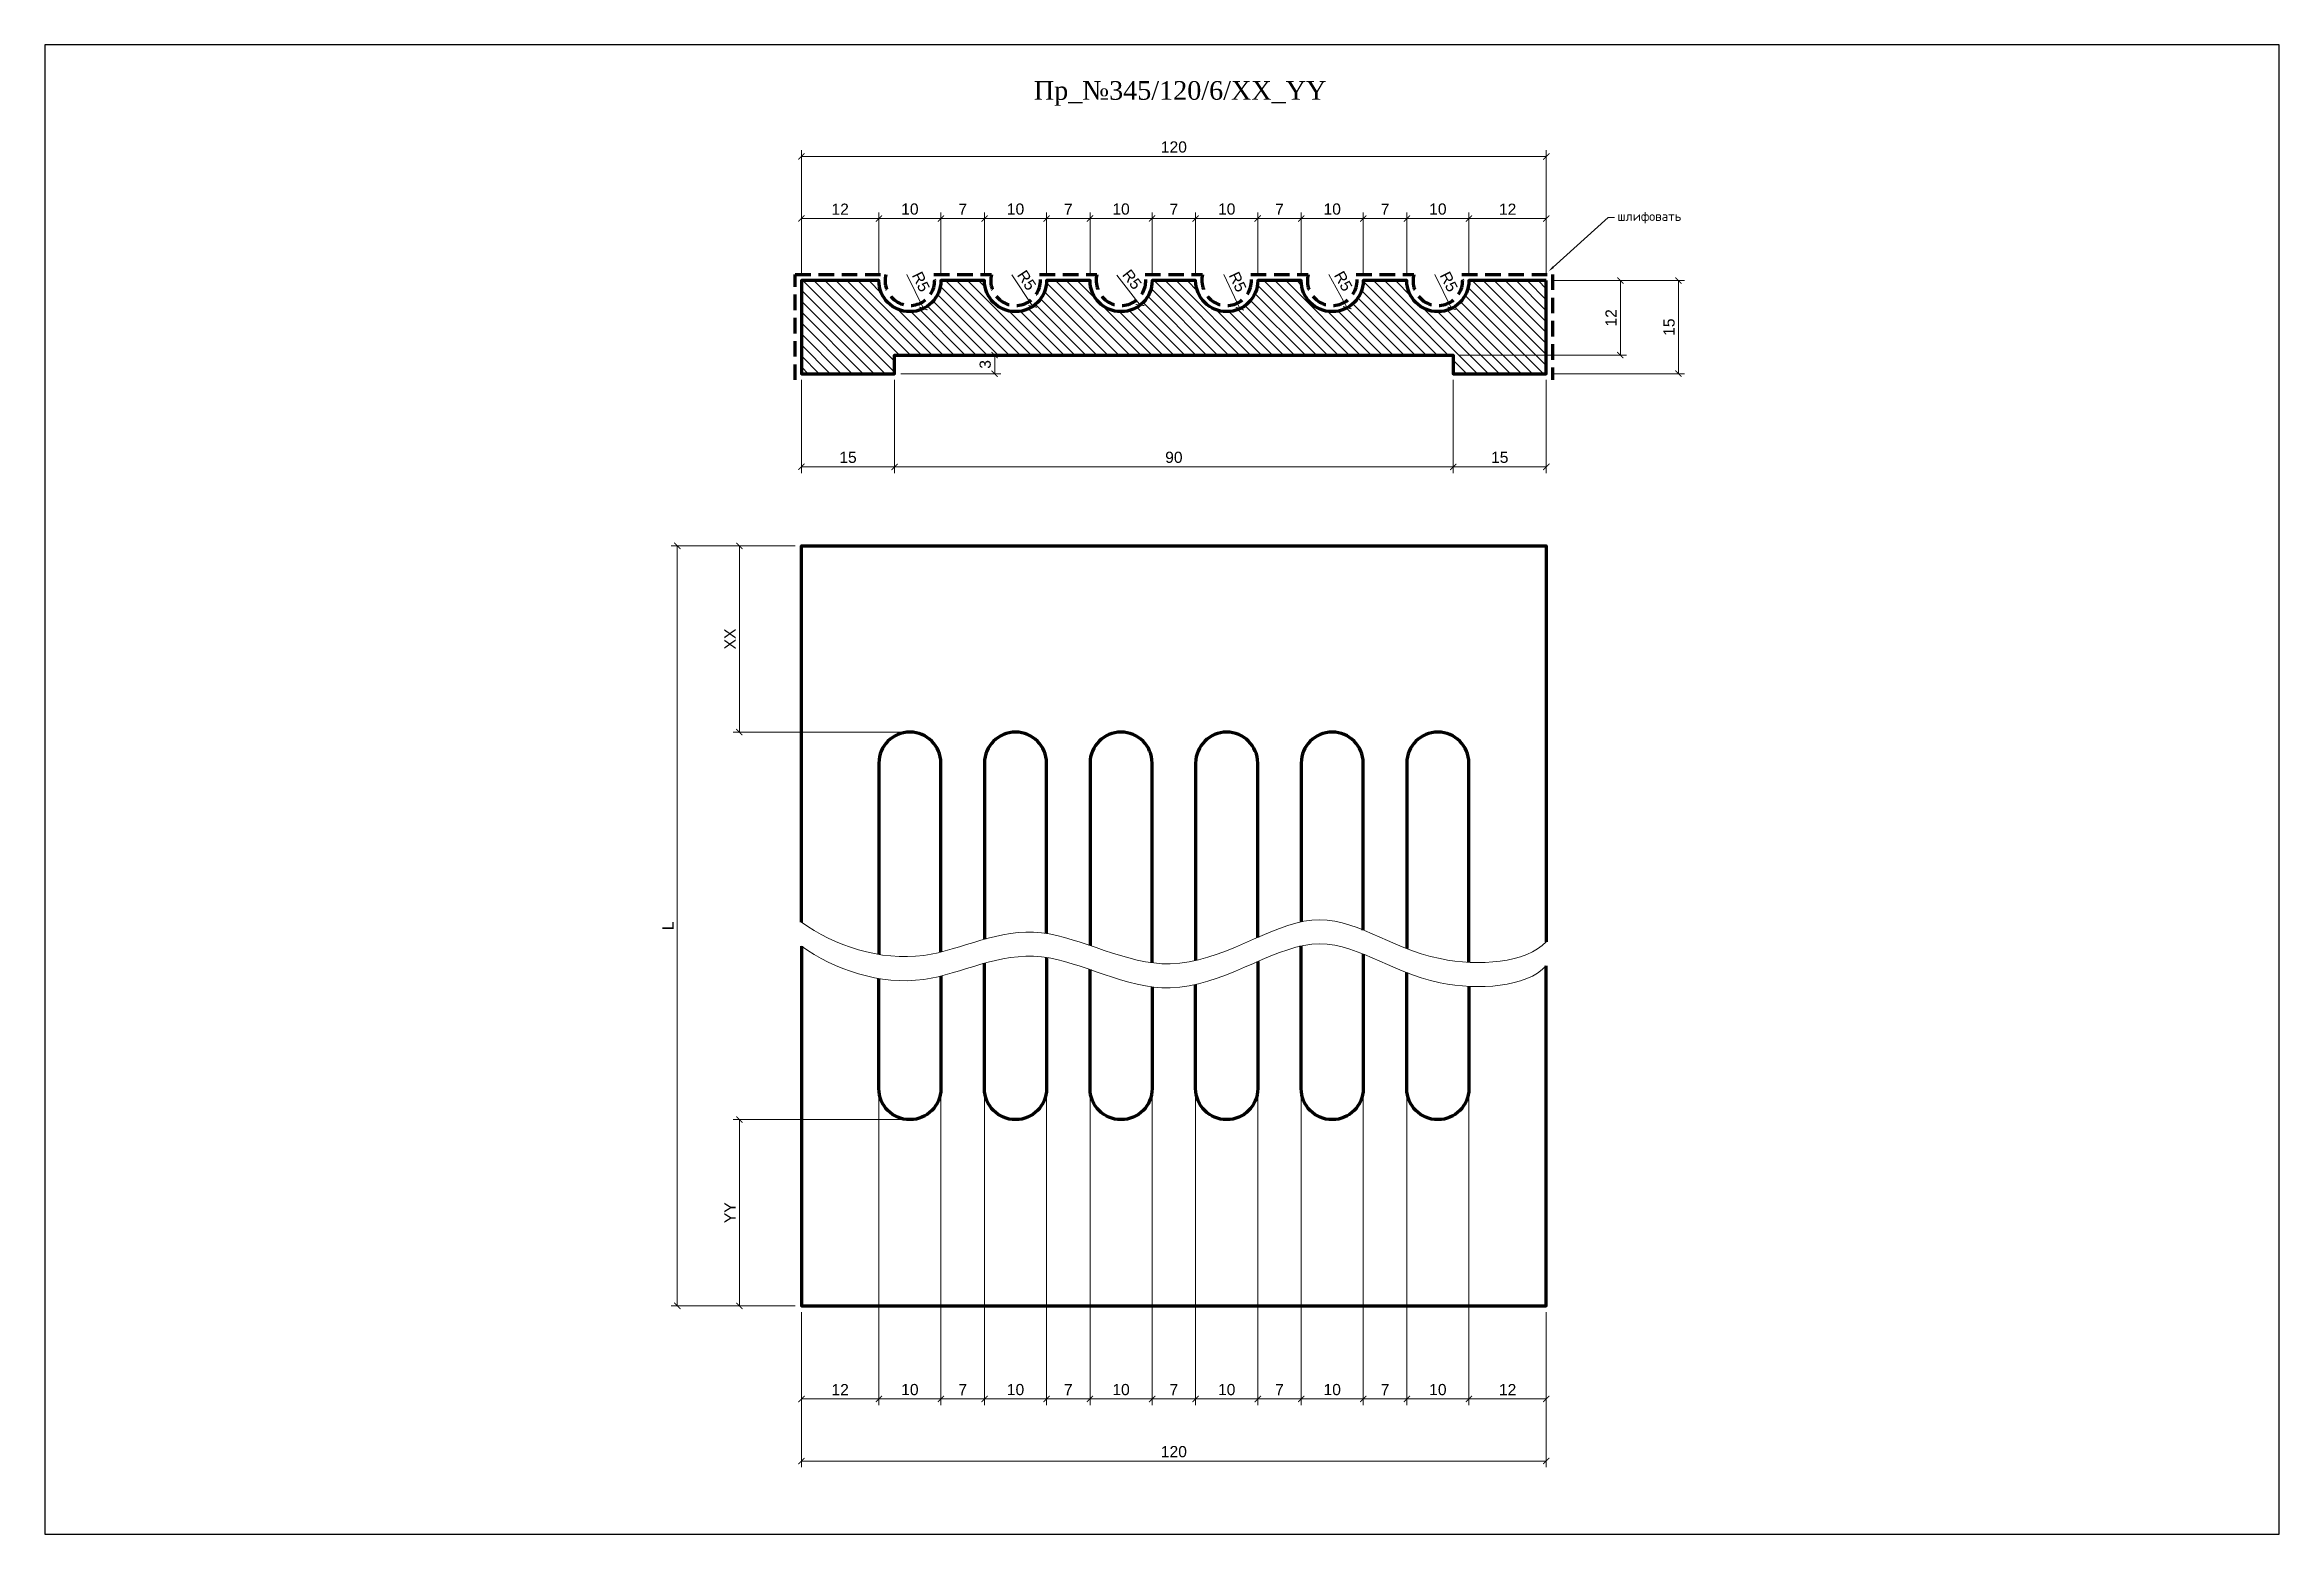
# Model space of a CAD drawing. Header units: millimetres. Extents: x 548 to 908, y -5780 to -5540.
import ezdxf
from ezdxf import colors
from ezdxf.entities.mleader import LeaderData, LeaderLine
from ezdxf.math import Vec2, Vec3

# ---------------------------------------------------------------- set-up
doc = ezdxf.new("R2010")
doc.units = ezdxf.units.MM
doc.linetypes.add('HIDDEN', pattern=[0.375, 0.25, -0.125])
doc.layers.add('Outside panel', color=7, linetype='Continuous', lineweight=18, true_color=0x7f5e57)
for name, color, linetype, lineweight in [('линия 15', 7, 'Continuous', 15), ('линия 50', 1, 'Continuous', 100), ('Пр_№345', 1, 'Continuous', 35), ('служебный слой РАЗМЕРЫ', 7, 'Continuous', 9), ('служебный слой ШТРИХОВКА', 4, 'Continuous', 5)]:
    doc.layers.add(name, color=color, linetype=linetype, lineweight=lineweight)
doc.layers.add('размеры в модели', color=7, linetype='Continuous')
doc.styles.add('ELECT', font='times.ttf')
doc.styles.get("Standard").update_dxf_attribs({"font": 'arial.ttf'})
doc.styles.add('ЕСКД профили текст', font='isocpeur.ttf')
doc.dimstyles.new('M_1', dxfattribs={"dimtxt": 1.8, "dimasz": 1, "dimexe": 1, "dimexo": 1, "dimgap": 0.6, "dimtad": 1, "dimdec": 0, "dimdsep": 46, "dimtxsty": 'Standard', "dimblk": 'ARCHTICK', "dimcen": -5, "dimclrd": 7, "dimclre": 7, "dimclrt": 7, "dimadec": 0, "dimazin": 0, "dimtfac": 1, "dimtdec": 0, "dimtmove": 0, "dimatfit": 3, "dimfxl": 1, "dimtolj": 1, "dimtzin": 0, "dimlwd": 5, "dimlwe": 5, "dimarcsym": 0})

# ---------------------------------------------------------------- blocks, each defined once
blk = doc.blocks.new('_ArchTick')
at = {"color": 0, "linetype": 'ByBlock', "const_width": 0.15}
blk.add_lwpolyline([(-0.5, -0.5), (0.5, 0.5)], dxfattribs=at)
blk = doc.blocks.new('*D44')
at = {"layer": 'Defpoints', "color": 0, "ltscale": 1000, "transparency": 16777216}
for p in [(772.45, -5577.73), (774.67, -5582.2)]:
    blk.add_point(p, dxfattribs=at)
at = {"layer": 'линия 15', "color": 7, "lineweight": 5, "ltscale": 1000, "transparency": 16777216}
blk.add_line((771.95, -5576.73), (774.67, -5582.2), dxfattribs=at)
at = {"layer": 'линия 15', "color": 7, "lineweight": 5, "ltscale": 1000, "transparency": 16777216, "rotation": 296.4349215302524}
blk.add_blockref('_ArchTick', (774.67, -5582.2), dxfattribs=at)
at = {"layer": 'линия 15', "color": 7, "ltscale": 1000, "transparency": 16777216, "insert": (774.22, -5577.9), "char_height": 1.8, "attachment_point": 5, "rotation": 296.4349}
blk.add_mtext('\\A1;R5', dxfattribs=at)
blk = doc.blocks.new('*D43')
at = {"layer": 'Defpoints', "color": 0, "ltscale": 1000, "transparency": 16777216}
for p in [(755.43, -5577.73), (757.86, -5582.1)]:
    blk.add_point(p, dxfattribs=at)
at = {"layer": 'линия 15', "color": 7, "lineweight": 5, "ltscale": 1000, "transparency": 16777216}
blk.add_line((754.88, -5576.75), (757.86, -5582.1), dxfattribs=at)
at = {"layer": 'линия 15', "color": 7, "lineweight": 5, "ltscale": 1000, "transparency": 16777216, "rotation": 299.0821797742791}
blk.add_blockref('_ArchTick', (757.86, -5582.1), dxfattribs=at)
at = {"layer": 'линия 15', "color": 7, "ltscale": 1000, "transparency": 16777216, "insert": (757.21, -5577.81), "char_height": 1.8, "attachment_point": 5, "rotation": 299.0822}
blk.add_mtext('\\A1;R5', dxfattribs=at)
blk = doc.blocks.new('*D42')
at = {"layer": 'Defpoints', "color": 0, "ltscale": 1000, "transparency": 16777216}
for p in [(738.43, -5577.73), (740.55, -5582.25)]:
    blk.add_point(p, dxfattribs=at)
at = {"layer": 'линия 15', "color": 7, "lineweight": 5, "ltscale": 1000, "transparency": 16777216}
blk.add_line((737.95, -5576.72), (740.55, -5582.25), dxfattribs=at)
at = {"layer": 'линия 15', "color": 7, "lineweight": 5, "ltscale": 1000, "transparency": 16777216, "rotation": 295.192412634485}
blk.add_blockref('_ArchTick', (740.55, -5582.25), dxfattribs=at)
at = {"layer": 'линия 15', "color": 7, "ltscale": 1000, "transparency": 16777216, "insert": (740.2, -5577.93), "char_height": 1.8, "attachment_point": 5, "rotation": 295.1924}
blk.add_mtext('\\A1;R5', dxfattribs=at)
blk = doc.blocks.new('*D41')
at = {"layer": 'Defpoints', "color": 0, "ltscale": 1000, "transparency": 16777216}
for p in [(721.41, -5577.73), (724.48, -5581.67)]:
    blk.add_point(p, dxfattribs=at)
at = {"layer": 'линия 15', "color": 7, "lineweight": 5, "ltscale": 1000, "transparency": 16777216}
blk.add_line((720.72, -5576.85), (724.48, -5581.67), dxfattribs=at)
at = {"layer": 'линия 15', "color": 7, "lineweight": 5, "ltscale": 1000, "transparency": 16777216, "rotation": 307.8790128691896}
blk.add_blockref('_ArchTick', (724.48, -5581.67), dxfattribs=at)
at = {"layer": 'линия 15', "color": 7, "ltscale": 1000, "transparency": 16777216, "insert": (723.18, -5577.54), "char_height": 1.8, "attachment_point": 5, "rotation": 307.879}
blk.add_mtext('\\A1;R5', dxfattribs=at)
blk = doc.blocks.new('*D40')
at = {"layer": 'Defpoints', "color": 0, "ltscale": 1000, "transparency": 16777216}
for p in [(704.41, -5577.73), (707.19, -5581.89)]:
    blk.add_point(p, dxfattribs=at)
at = {"layer": 'линия 15', "color": 7, "lineweight": 5, "ltscale": 1000, "transparency": 16777216}
blk.add_line((703.79, -5576.8), (707.19, -5581.89), dxfattribs=at)
at = {"layer": 'линия 15', "color": 7, "lineweight": 5, "ltscale": 1000, "transparency": 16777216, "rotation": 303.6927747023724}
blk.add_blockref('_ArchTick', (707.19, -5581.89), dxfattribs=at)
at = {"layer": 'линия 15', "color": 7, "ltscale": 1000, "transparency": 16777216, "insert": (706.2, -5577.67), "char_height": 1.8, "attachment_point": 5, "rotation": 303.6928}
blk.add_mtext('\\A1;R5', dxfattribs=at)
blk = doc.blocks.new('*D39')
at = {"layer": 'Defpoints', "color": 0, "ltscale": 1000, "transparency": 16777216}
for p in [(687.39, -5577.73), (689.57, -5582.23)]:
    blk.add_point(p, dxfattribs=at)
at = {"layer": 'линия 15', "color": 7, "lineweight": 5, "ltscale": 1000, "transparency": 16777216}
blk.add_line((686.91, -5576.72), (689.57, -5582.23), dxfattribs=at)
at = {"layer": 'линия 15', "color": 7, "lineweight": 5, "ltscale": 1000, "transparency": 16777216, "rotation": 295.8633889777699}
blk.add_blockref('_ArchTick', (689.57, -5582.23), dxfattribs=at)
at = {"layer": 'линия 15', "color": 7, "ltscale": 1000, "transparency": 16777216, "insert": (689.17, -5577.91), "char_height": 1.8, "attachment_point": 5, "rotation": 295.8634}
blk.add_mtext('\\A1;R5', dxfattribs=at)
blk = doc.blocks.new('*D38')
at = {"layer": 'Defpoints', "color": 0, "ltscale": 1000, "transparency": 16777216}
for p in [(669.92, -5592.73), (684.92, -5592.73), (669.92, -5607.73)]:
    blk.add_point(p, dxfattribs=at)
at = {"layer": 'размеры в модели', "color": 7, "lineweight": 5, "ltscale": 1000, "transparency": 16777216}
for p, q in [((669.92, -5593.73), (669.92, -5608.73)), ((684.92, -5593.73), (684.92, -5608.73)), ((684.92, -5607.73), (669.92, -5607.73))]:
    blk.add_line(p, q, dxfattribs=at)
at = {"layer": 'размеры в модели', "color": 7, "lineweight": 5, "ltscale": 1000, "transparency": 16777216, "rotation": 180}
blk.add_blockref('_ArchTick', (669.92, -5607.73), dxfattribs=at)
at = {"layer": 'размеры в модели', "color": 7, "lineweight": 5, "ltscale": 1000, "transparency": 16777216}
blk.add_blockref('_ArchTick', (684.92, -5607.73), dxfattribs=at)
at = {"layer": 'размеры в модели', "color": 7, "ltscale": 1000, "transparency": 16777216, "insert": (677.42, -5606.21), "char_height": 1.8, "attachment_point": 5}
blk.add_mtext('\\A1;15', dxfattribs=at)
blk = doc.blocks.new('*D37')
at = {"layer": 'Defpoints', "color": 0, "ltscale": 1000, "transparency": 16777216}
for p in [(684.92, -5589.73), (684.92, -5592.73), (701.05, -5592.73)]:
    blk.add_point(p, dxfattribs=at)
at = {"layer": 'размеры в модели', "color": 7, "lineweight": 5, "ltscale": 1000, "transparency": 16777216}
for p, q in [((685.92, -5589.73), (702.05, -5589.73)), ((701.05, -5589.73), (701.05, -5592.73)), ((685.92, -5592.73), (702.05, -5592.73))]:
    blk.add_line(p, q, dxfattribs=at)
for p, rotation in [((701.05, -5589.73), 90), ((701.05, -5592.73), 270)]:
    blk.add_blockref('_ArchTick', p, dxfattribs=dict(at, rotation=rotation))
at = {"layer": 'размеры в модели', "color": 7, "ltscale": 1000, "transparency": 16777216, "insert": (699.53, -5591.23), "char_height": 1.8, "attachment_point": 5, "rotation": 90}
blk.add_mtext('\\A1;3', dxfattribs=at)
blk = doc.blocks.new('*D36')
at = {"layer": 'Defpoints', "color": 0, "ltscale": 1000, "transparency": 16777216}
for p in [(774.92, -5592.73), (789.92, -5592.73), (789.92, -5607.73)]:
    blk.add_point(p, dxfattribs=at)
at = {"layer": 'размеры в модели', "color": 7, "lineweight": 5, "ltscale": 1000, "transparency": 16777216}
for p, q in [((774.92, -5593.73), (774.92, -5608.73)), ((789.92, -5593.73), (789.92, -5608.73)), ((774.92, -5607.73), (789.92, -5607.73))]:
    blk.add_line(p, q, dxfattribs=at)
at = {"layer": 'размеры в модели', "color": 7, "lineweight": 5, "ltscale": 1000, "transparency": 16777216, "rotation": 180}
blk.add_blockref('_ArchTick', (774.92, -5607.73), dxfattribs=at)
at = {"layer": 'размеры в модели', "color": 7, "lineweight": 5, "ltscale": 1000, "transparency": 16777216}
blk.add_blockref('_ArchTick', (789.92, -5607.73), dxfattribs=at)
at = {"layer": 'размеры в модели', "color": 7, "ltscale": 1000, "transparency": 16777216, "insert": (782.42, -5606.21), "char_height": 1.8, "attachment_point": 5}
blk.add_mtext('\\A1;15', dxfattribs=at)
blk = doc.blocks.new('*D35')
at = {"layer": 'Defpoints', "color": 0, "ltscale": 1000, "transparency": 16777216}
for p in [(684.92, -5592.73), (774.92, -5592.73), (774.92, -5607.73)]:
    blk.add_point(p, dxfattribs=at)
at = {"layer": 'размеры в модели', "color": 7, "lineweight": 5, "ltscale": 1000, "transparency": 16777216}
for p, q in [((684.92, -5593.73), (684.92, -5608.73)), ((774.92, -5593.73), (774.92, -5608.73)), ((684.92, -5607.73), (774.92, -5607.73))]:
    blk.add_line(p, q, dxfattribs=at)
at = {"layer": 'размеры в модели', "color": 7, "lineweight": 5, "ltscale": 1000, "transparency": 16777216, "rotation": 180}
blk.add_blockref('_ArchTick', (684.92, -5607.73), dxfattribs=at)
at = {"layer": 'размеры в модели', "color": 7, "lineweight": 5, "ltscale": 1000, "transparency": 16777216}
blk.add_blockref('_ArchTick', (774.92, -5607.73), dxfattribs=at)
at = {"layer": 'размеры в модели', "color": 7, "ltscale": 1000, "transparency": 16777216, "insert": (729.92, -5606.21), "char_height": 1.8, "attachment_point": 5}
blk.add_mtext('\\A1;90', dxfattribs=at)
blk = doc.blocks.new('*D24')
at = {"layer": 'Defpoints', "color": 0, "ltscale": 1000, "transparency": 16777216}
for p in [(682.39, -5707.91), (669.92, -5742.91), (669.92, -5757.91)]:
    blk.add_point(p, dxfattribs=at)
at = {"layer": 'размеры в модели', "color": 7, "lineweight": 5, "ltscale": 1000, "transparency": 16777216}
for p, q in [((682.39, -5708.91), (682.39, -5758.91)), ((669.92, -5743.91), (669.92, -5758.91)), ((682.39, -5757.91), (669.92, -5757.91))]:
    blk.add_line(p, q, dxfattribs=at)
at = {"layer": 'размеры в модели', "color": 7, "lineweight": 5, "ltscale": 1000, "transparency": 16777216, "rotation": 180}
blk.add_blockref('_ArchTick', (669.92, -5757.91), dxfattribs=at)
at = {"layer": 'размеры в модели', "color": 7, "lineweight": 5, "ltscale": 1000, "transparency": 16777216}
blk.add_blockref('_ArchTick', (682.39, -5757.91), dxfattribs=at)
at = {"layer": 'размеры в модели', "color": 7, "ltscale": 1000, "transparency": 16777216, "insert": (676.16, -5756.41), "char_height": 1.8, "attachment_point": 5}
blk.add_mtext('\\A1;12', dxfattribs=at)
blk = doc.blocks.new('*D20')
at = {"layer": 'Defpoints', "color": 0, "ltscale": 1000, "transparency": 16777216}
for p in [(692.39, -5567.73), (682.39, -5577.73), (692.39, -5577.73)]:
    blk.add_point(p, dxfattribs=at)
at = {"layer": 'размеры в модели', "color": 7, "lineweight": 5, "ltscale": 1000, "transparency": 16777216}
for p, q in [((682.39, -5576.73), (682.39, -5566.73)), ((682.39, -5567.73), (692.39, -5567.73)), ((692.39, -5576.73), (692.39, -5566.73))]:
    blk.add_line(p, q, dxfattribs=at)
at = {"layer": 'размеры в модели', "color": 7, "lineweight": 5, "ltscale": 1000, "transparency": 16777216, "rotation": 180}
blk.add_blockref('_ArchTick', (682.39, -5567.73), dxfattribs=at)
at = {"layer": 'размеры в модели', "color": 7, "lineweight": 5, "ltscale": 1000, "transparency": 16777216}
blk.add_blockref('_ArchTick', (692.39, -5567.73), dxfattribs=at)
at = {"layer": 'размеры в модели', "color": 7, "ltscale": 1000, "transparency": 16777216, "insert": (687.39, -5566.21), "char_height": 1.8, "attachment_point": 5}
blk.add_mtext('\\A1;10', dxfattribs=at)
blk = doc.blocks.new('*D19')
at = {"layer": 'Defpoints', "color": 0, "ltscale": 1000, "transparency": 16777216}
for p in [(726.41, -5567.73), (726.41, -5577.73), (733.43, -5577.73)]:
    blk.add_point(p, dxfattribs=at)
at = {"layer": 'размеры в модели', "color": 7, "lineweight": 5, "ltscale": 1000, "transparency": 16777216}
for p, q in [((726.41, -5576.73), (726.41, -5566.73)), ((733.43, -5567.73), (726.41, -5567.73)), ((733.43, -5576.73), (733.43, -5566.73))]:
    blk.add_line(p, q, dxfattribs=at)
at = {"layer": 'размеры в модели', "color": 7, "lineweight": 5, "ltscale": 1000, "transparency": 16777216, "rotation": 180}
blk.add_blockref('_ArchTick', (726.41, -5567.73), dxfattribs=at)
at = {"layer": 'размеры в модели', "color": 7, "lineweight": 5, "ltscale": 1000, "transparency": 16777216}
blk.add_blockref('_ArchTick', (733.43, -5567.73), dxfattribs=at)
at = {"layer": 'размеры в модели', "color": 7, "ltscale": 1000, "transparency": 16777216, "insert": (729.92, -5566.23), "char_height": 1.8, "attachment_point": 5}
blk.add_mtext('\\A1;7', dxfattribs=at)
blk = doc.blocks.new('*D18')
at = {"layer": 'Defpoints', "color": 0, "ltscale": 1000, "transparency": 16777216}
for p in [(767.45, -5567.73), (767.45, -5577.73), (777.45, -5577.73)]:
    blk.add_point(p, dxfattribs=at)
at = {"layer": 'размеры в модели', "color": 7, "lineweight": 5, "ltscale": 1000, "transparency": 16777216}
for p, q in [((767.45, -5576.73), (767.45, -5566.73)), ((777.45, -5567.73), (767.45, -5567.73)), ((777.45, -5576.73), (777.45, -5566.73))]:
    blk.add_line(p, q, dxfattribs=at)
at = {"layer": 'размеры в модели', "color": 7, "lineweight": 5, "ltscale": 1000, "transparency": 16777216, "rotation": 180}
blk.add_blockref('_ArchTick', (767.45, -5567.73), dxfattribs=at)
at = {"layer": 'размеры в модели', "color": 7, "lineweight": 5, "ltscale": 1000, "transparency": 16777216}
blk.add_blockref('_ArchTick', (777.45, -5567.73), dxfattribs=at)
at = {"layer": 'размеры в модели', "color": 7, "ltscale": 1000, "transparency": 16777216, "insert": (772.45, -5566.21), "char_height": 1.8, "attachment_point": 5}
blk.add_mtext('\\A1;10', dxfattribs=at)
blk = doc.blocks.new('*D12')
at = {"layer": 'Defpoints', "color": 0, "ltscale": 1000, "transparency": 16777216}
for p in [(699.41, -5567.73), (692.39, -5577.73), (699.41, -5577.73)]:
    blk.add_point(p, dxfattribs=at)
at = {"layer": 'размеры в модели', "color": 7, "lineweight": 5, "ltscale": 1000, "transparency": 16777216}
for p, q in [((692.39, -5576.73), (692.39, -5566.73)), ((692.39, -5567.73), (699.41, -5567.73)), ((699.41, -5576.73), (699.41, -5566.73))]:
    blk.add_line(p, q, dxfattribs=at)
at = {"layer": 'размеры в модели', "color": 7, "lineweight": 5, "ltscale": 1000, "transparency": 16777216, "rotation": 180}
blk.add_blockref('_ArchTick', (692.39, -5567.73), dxfattribs=at)
at = {"layer": 'размеры в модели', "color": 7, "lineweight": 5, "ltscale": 1000, "transparency": 16777216}
blk.add_blockref('_ArchTick', (699.41, -5567.73), dxfattribs=at)
at = {"layer": 'размеры в модели', "color": 7, "ltscale": 1000, "transparency": 16777216, "insert": (695.9, -5566.23), "char_height": 1.8, "attachment_point": 5}
blk.add_mtext('\\A1;7', dxfattribs=at)
blk = doc.blocks.new('*D11')
at = {"layer": 'Defpoints', "color": 0, "ltscale": 1000, "transparency": 16777216}
for p in [(750.43, -5567.73), (750.43, -5577.73), (760.43, -5577.73)]:
    blk.add_point(p, dxfattribs=at)
at = {"layer": 'размеры в модели', "color": 7, "lineweight": 5, "ltscale": 1000, "transparency": 16777216}
for p, q in [((750.43, -5576.73), (750.43, -5566.73)), ((760.43, -5567.73), (750.43, -5567.73)), ((760.43, -5576.73), (760.43, -5566.73))]:
    blk.add_line(p, q, dxfattribs=at)
at = {"layer": 'размеры в модели', "color": 7, "lineweight": 5, "ltscale": 1000, "transparency": 16777216, "rotation": 180}
blk.add_blockref('_ArchTick', (750.43, -5567.73), dxfattribs=at)
at = {"layer": 'размеры в модели', "color": 7, "lineweight": 5, "ltscale": 1000, "transparency": 16777216}
blk.add_blockref('_ArchTick', (760.43, -5567.73), dxfattribs=at)
at = {"layer": 'размеры в модели', "color": 7, "ltscale": 1000, "transparency": 16777216, "insert": (755.43, -5566.21), "char_height": 1.8, "attachment_point": 5}
blk.add_mtext('\\A1;10', dxfattribs=at)
blk = doc.blocks.new('*D10')
at = {"layer": 'Defpoints', "color": 0, "ltscale": 1000, "transparency": 16777216}
for p in [(716.41, -5567.73), (716.41, -5577.73), (726.41, -5577.73)]:
    blk.add_point(p, dxfattribs=at)
at = {"layer": 'размеры в модели', "color": 7, "lineweight": 5, "ltscale": 1000, "transparency": 16777216}
for p, q in [((716.41, -5576.73), (716.41, -5566.73)), ((726.41, -5567.73), (716.41, -5567.73)), ((726.41, -5576.73), (726.41, -5566.73))]:
    blk.add_line(p, q, dxfattribs=at)
at = {"layer": 'размеры в модели', "color": 7, "lineweight": 5, "ltscale": 1000, "transparency": 16777216, "rotation": 180}
blk.add_blockref('_ArchTick', (716.41, -5567.73), dxfattribs=at)
at = {"layer": 'размеры в модели', "color": 7, "lineweight": 5, "ltscale": 1000, "transparency": 16777216}
blk.add_blockref('_ArchTick', (726.41, -5567.73), dxfattribs=at)
at = {"layer": 'размеры в модели', "color": 7, "ltscale": 1000, "transparency": 16777216, "insert": (721.41, -5566.21), "char_height": 1.8, "attachment_point": 5}
blk.add_mtext('\\A1;10', dxfattribs=at)
blk = doc.blocks.new('*D8')
at = {"layer": 'Defpoints', "color": 0, "ltscale": 1000, "transparency": 16777216}
for p in [(743.43, -5567.73), (733.43, -5577.73), (743.43, -5577.73)]:
    blk.add_point(p, dxfattribs=at)
at = {"layer": 'размеры в модели', "color": 7, "lineweight": 5, "ltscale": 1000, "transparency": 16777216}
for p, q in [((733.43, -5576.73), (733.43, -5566.73)), ((733.43, -5567.73), (743.43, -5567.73)), ((743.43, -5576.73), (743.43, -5566.73))]:
    blk.add_line(p, q, dxfattribs=at)
at = {"layer": 'размеры в модели', "color": 7, "lineweight": 5, "ltscale": 1000, "transparency": 16777216, "rotation": 180}
blk.add_blockref('_ArchTick', (733.43, -5567.73), dxfattribs=at)
at = {"layer": 'размеры в модели', "color": 7, "lineweight": 5, "ltscale": 1000, "transparency": 16777216}
blk.add_blockref('_ArchTick', (743.43, -5567.73), dxfattribs=at)
at = {"layer": 'размеры в модели', "color": 7, "ltscale": 1000, "transparency": 16777216, "insert": (738.43, -5566.21), "char_height": 1.8, "attachment_point": 5}
blk.add_mtext('\\A1;10', dxfattribs=at)
blk = doc.blocks.new('*D7')
at = {"layer": 'Defpoints', "color": 0, "ltscale": 1000, "transparency": 16777216}
for p in [(709.41, -5567.73), (699.41, -5577.73), (709.41, -5577.73)]:
    blk.add_point(p, dxfattribs=at)
at = {"layer": 'размеры в модели', "color": 7, "lineweight": 5, "ltscale": 1000, "transparency": 16777216}
for p, q in [((699.41, -5576.73), (699.41, -5566.73)), ((699.41, -5567.73), (709.41, -5567.73)), ((709.41, -5576.73), (709.41, -5566.73))]:
    blk.add_line(p, q, dxfattribs=at)
at = {"layer": 'размеры в модели', "color": 7, "lineweight": 5, "ltscale": 1000, "transparency": 16777216, "rotation": 180}
blk.add_blockref('_ArchTick', (699.41, -5567.73), dxfattribs=at)
at = {"layer": 'размеры в модели', "color": 7, "lineweight": 5, "ltscale": 1000, "transparency": 16777216}
blk.add_blockref('_ArchTick', (709.41, -5567.73), dxfattribs=at)
at = {"layer": 'размеры в модели', "color": 7, "ltscale": 1000, "transparency": 16777216, "insert": (704.41, -5566.21), "char_height": 1.8, "attachment_point": 5}
blk.add_mtext('\\A1;10', dxfattribs=at)
blk = doc.blocks.new('*D6')
at = {"layer": 'Defpoints', "color": 0, "ltscale": 1000, "transparency": 16777216}
for p in [(669.92, -5567.73), (669.92, -5577.73), (682.39, -5577.73)]:
    blk.add_point(p, dxfattribs=at)
at = {"layer": 'размеры в модели', "color": 7, "lineweight": 5, "ltscale": 1000, "transparency": 16777216}
for p, q in [((669.92, -5576.73), (669.92, -5566.73)), ((682.39, -5567.73), (669.92, -5567.73)), ((682.39, -5576.73), (682.39, -5566.73))]:
    blk.add_line(p, q, dxfattribs=at)
at = {"layer": 'размеры в модели', "color": 7, "lineweight": 5, "ltscale": 1000, "transparency": 16777216, "rotation": 180}
blk.add_blockref('_ArchTick', (669.92, -5567.73), dxfattribs=at)
at = {"layer": 'размеры в модели', "color": 7, "lineweight": 5, "ltscale": 1000, "transparency": 16777216}
blk.add_blockref('_ArchTick', (682.39, -5567.73), dxfattribs=at)
at = {"layer": 'размеры в модели', "color": 7, "ltscale": 1000, "transparency": 16777216, "insert": (676.16, -5566.22), "char_height": 1.8, "attachment_point": 5}
blk.add_mtext('\\A1;12', dxfattribs=at)
blk = doc.blocks.new('*D5')
at = {"layer": 'Defpoints', "color": 0, "ltscale": 1000, "transparency": 16777216}
for p in [(669.92, -5557.73), (669.92, -5577.73), (789.92, -5577.73)]:
    blk.add_point(p, dxfattribs=at)
at = {"layer": 'размеры в модели', "color": 7, "lineweight": 5, "ltscale": 1000, "transparency": 16777216}
for p, q in [((669.92, -5576.73), (669.92, -5556.73)), ((789.92, -5557.73), (669.92, -5557.73)), ((789.92, -5576.73), (789.92, -5556.73))]:
    blk.add_line(p, q, dxfattribs=at)
at = {"layer": 'размеры в модели', "color": 7, "lineweight": 5, "ltscale": 1000, "transparency": 16777216, "rotation": 180}
blk.add_blockref('_ArchTick', (669.92, -5557.73), dxfattribs=at)
at = {"layer": 'размеры в модели', "color": 7, "lineweight": 5, "ltscale": 1000, "transparency": 16777216}
blk.add_blockref('_ArchTick', (789.92, -5557.73), dxfattribs=at)
at = {"layer": 'размеры в модели', "color": 7, "ltscale": 1000, "transparency": 16777216, "insert": (729.92, -5556.21), "char_height": 1.8, "attachment_point": 5}
blk.add_mtext('\\A1;120', dxfattribs=at)
blk = doc.blocks.new('*D4')
at = {"layer": 'Defpoints', "color": 0, "ltscale": 1000, "transparency": 16777216}
for p in [(687.39, -5712.91), (659.92, -5742.91), (669.92, -5742.91)]:
    blk.add_point(p, dxfattribs=at)
at = {"layer": 'размеры в модели', "color": 7, "lineweight": 5, "ltscale": 1000, "transparency": 16777216}
for p, q in [((686.39, -5712.91), (658.92, -5712.91)), ((659.92, -5712.91), (659.92, -5742.91)), ((668.92, -5742.91), (658.92, -5742.91))]:
    blk.add_line(p, q, dxfattribs=at)
for p, rotation in [((659.92, -5712.91), 90), ((659.92, -5742.91), 270)]:
    blk.add_blockref('_ArchTick', p, dxfattribs=dict(at, rotation=rotation))
at = {"layer": 'размеры в модели', "color": 7, "ltscale": 1000, "transparency": 16777216, "insert": (658.42, -5727.91), "char_height": 1.8, "attachment_point": 5, "rotation": 90}
blk.add_mtext('\\A1;YY', dxfattribs=at)
blk = doc.blocks.new('*D2')
at = {"layer": 'Defpoints', "color": 0, "ltscale": 1000, "transparency": 16777216}
for p in [(669.92, -5620.47), (649.92, -5742.91), (669.92, -5742.91)]:
    blk.add_point(p, dxfattribs=at)
at = {"layer": 'размеры в модели', "color": 7, "lineweight": 5, "ltscale": 1000, "transparency": 16777216}
for p, q in [((668.92, -5620.47), (648.92, -5620.47)), ((649.92, -5620.47), (649.92, -5742.91)), ((668.92, -5742.91), (648.92, -5742.91))]:
    blk.add_line(p, q, dxfattribs=at)
for p, rotation in [((649.92, -5620.47), 90), ((649.92, -5742.91), 270)]:
    blk.add_blockref('_ArchTick', p, dxfattribs=dict(at, rotation=rotation))
at = {"layer": 'размеры в модели', "color": 7, "ltscale": 1000, "transparency": 16777216, "insert": (648.42, -5681.69), "char_height": 1.8, "attachment_point": 5, "rotation": 90}
blk.add_mtext('\\A1;L', dxfattribs=at)

msp = doc.modelspace()

# ---------------------------------------------------------------- hatches: boundary and pattern name
at = {"layer": 'Outside panel', "ltscale": 1000}
h = msp.add_hatch(dxfattribs=at)
h.set_pattern_fill('ANSI31', color=256, scale=10, angle=90)
h.set_pattern_definition([(135, (-311686.5094, 87273.5544), (-0.8838834765, -0.8838834765), [])])
edge = h.paths.add_edge_path()
edge.add_line((789.92, -5577.73), (777.45, -5577.73))
edge.add_arc((772.45, -5577.73), 5, -180, 0, ccw=False)
edge.add_line((767.45, -5577.73), (760.43, -5577.73))
edge.add_arc((755.43, -5577.73), 5, -180, 0, ccw=False)
edge.add_line((750.43, -5577.73), (743.43, -5577.73))
edge.add_arc((738.43, -5577.73), 5, -180, 0, ccw=False)
edge.add_line((733.43, -5577.73), (726.41, -5577.73))
edge.add_arc((721.41, -5577.73), 5, -180, 0, ccw=False)
edge.add_line((716.41, -5577.73), (709.41, -5577.73))
edge.add_arc((704.41, -5577.73), 5, -180, 0, ccw=False)
edge.add_line((699.41, -5577.73), (692.39, -5577.73))
edge.add_arc((687.39, -5577.73), 5, -180, 0, ccw=False)
edge.add_line((682.39, -5577.73), (669.92, -5577.73))
edge.add_line((669.92, -5577.73), (669.92, -5592.73))
edge.add_line((669.92, -5592.73), (684.92, -5592.73))
edge.add_line((684.92, -5592.73), (684.92, -5589.73))
edge.add_line((684.92, -5589.73), (774.92, -5589.73))
edge.add_line((774.92, -5589.73), (774.92, -5592.73))
edge.add_line((774.92, -5592.73), (782.92, -5592.73))
edge.add_line((782.92, -5592.73), (789.92, -5592.73))
edge.add_line((789.92, -5592.73), (789.92, -5577.73))

# ---------------------------------------------------------------- linework, layer by layer
at = {"color": 6, "ltscale": 1000}
msp.add_lwpolyline([(548.01, -5779.72), (908.01, -5779.72), (908.01, -5539.72), (548.01, -5539.72)], close=True, dxfattribs=at)
at = {"layer": 'линия 50', "color": 1, "linetype": 'HIDDEN', "ltscale": 10, "true_color": 0xff0909}
msp.add_lwpolyline([(668.92, -5593.73), (668.92, -5593.73), (668.92, -5576.73), (683.52, -5576.73, 1.290994), (691.26, -5576.73), (700.54, -5576.73, 1.290994), (708.29, -5576.73), (717.53, -5576.73, 1.290994), (725.28, -5576.73), (734.55, -5576.73, 1.290994), (742.3, -5576.73), (751.55, -5576.73, 1.290994), (759.3, -5576.73), (768.57, -5576.73, 1.290994), (776.32, -5576.73), (790.92, -5576.73), (790.92, -5593.73), (790.92, -5593.73), (790.92, -5593.73), (790.92, -5593.73), (790.92, -5593.73), (790.92, -5593.73), (790.92, -5593.73), (790.92, -5593.73)], format="xyb", dxfattribs=at)
at = {"layer": 'линия 50', "color": 7}
msp.add_lwpolyline([(789.92, -5577.73), (777.45, -5577.73, -1), (767.45, -5577.73), (760.43, -5577.73, -1), (750.43, -5577.73), (743.43, -5577.73, -1), (733.43, -5577.73), (726.41, -5577.73, -1), (716.41, -5577.73), (709.41, -5577.73, -1), (699.41, -5577.73), (692.39, -5577.73, -1), (682.39, -5577.73), (669.92, -5577.73), (669.92, -5592.73), (684.92, -5592.73), (684.92, -5589.73), (774.92, -5589.73), (774.92, -5592.73), (777.92, -5592.73), (777.92, -5592.73), (789.92, -5592.73)], format="xyb", close=True, dxfattribs=at)
for points in [[(669.92, -5681.1), (669.92, -5620.47), (789.92, -5620.47), (789.92, -5684.25)], [(669.92, -5684.97), (669.92, -5742.91), (789.92, -5742.91), (789.92, -5688.13)]]:
    msp.add_lwpolyline(points, dxfattribs=at)
for points in [[(692.39, -5685.9), (692.39, -5655.47, 1), (682.39, -5655.47), (682.39, -5686.29)], [(709.41, -5682.92), (709.41, -5655.47, 1), (699.41, -5655.47), (699.41, -5683.85)], [(726.41, -5687.63), (726.41, -5655.47, 1), (716.41, -5655.47), (716.41, -5684.85)], [(743.43, -5683.56), (743.43, -5655.47, 1), (733.43, -5655.47), (733.43, -5687.27)], [(760.43, -5682.36), (760.43, -5655.47, 1), (750.43, -5655.47), (750.43, -5681.05)], [(777.45, -5687.56), (777.45, -5655.47, 1), (767.45, -5655.47), (767.45, -5685.36)], [(709.41, -5686.8), (709.41, -5707.91, -1), (699.41, -5707.91), (699.41, -5687.72)], [(743.43, -5687.44), (743.43, -5707.91, -1), (733.43, -5707.91), (733.43, -5691.15)], [(760.43, -5686.23), (760.43, -5707.91, -1), (750.43, -5707.91), (750.43, -5684.92)], [(692.39, -5689.77), (692.39, -5707.91, -1), (682.39, -5707.91), (682.39, -5690.17)], [(726.41, -5691.51), (726.41, -5707.91, -1), (716.41, -5707.91), (716.41, -5688.73)], [(777.45, -5691.44), (777.45, -5707.91, -1), (767.45, -5707.91), (767.45, -5689.23)]]:
    msp.add_lwpolyline(points, format="xyb", dxfattribs=at)
at = {"layer": 'Пр_№345'}
msp.add_lwpolyline([(757.92, -5685.33), (757.92, -5685.33)], dxfattribs=at)
at = {"layer": 'служебный слой ШТРИХОВКА', "color": 7, "lineweight": 15}
for points in [[(669.92, -5681.1), (675.18, -5684.83), (689.05, -5689.68), (707.09, -5678.74), (730.61, -5693.04), (753.65, -5675.07), (768.33, -5688.98), (786.73, -5687.71), (789.92, -5684.25)], [(669.92, -5684.97), (675.18, -5688.71), (689.05, -5693.55), (707.09, -5682.62), (730.61, -5696.91), (753.65, -5678.94), (768.33, -5692.86), (786.73, -5691.58), (789.92, -5688.13)]]:
    msp.add_open_spline(points, degree=3, knots=[0, 0, 0, 0, 16.914398, 31.673167, 45.232529, 60.868694, 76.888333, 88.564807, 88.564807, 88.564807, 88.564807], dxfattribs=at)

# ---------------------------------------------------------------- texts
at = {"color": 7, "ltscale": 1000, "style": 'ELECT'}
msp.add_text('Пр_№345/120/6/ХХ_YY', height=3, dxfattribs=at).set_placement((707.36, -5548.59))

# ---------------------------------------------------------------- dimensions: what is measured, and where the dimension line sits
at = {"layer": 'линия 15', "color": 7, "ltscale": 1000}
for center, mpoint, picture, middle in [((687.39, -5577.73), (689.57, -5582.23), '*D39', (687.8, -5578.57)), ((704.41, -5577.73), (707.19, -5581.89), '*D40', (704.94, -5578.51)), ((721.41, -5577.73), (724.48, -5581.67), '*D41', (721.98, -5578.47)), ((738.43, -5577.73), (740.55, -5582.25), '*D42', (738.83, -5578.58)), ((755.43, -5577.73), (757.86, -5582.1), '*D43', (755.88, -5578.55)), ((772.45, -5577.73), (774.67, -5582.2), '*D44', (772.87, -5578.57))]:
    dim = msp.add_radius_dim(center=center, mpoint=mpoint, dimstyle='M_1', dxfattribs=at)
    dim.commit()
    dim.dimension.update_dxf_attribs({"geometry": picture, "text_midpoint": middle, "dimtype": 132})
at = {"layer": 'размеры в модели', "color": 5, "ltscale": 1000}
for base, p1, p2, angle, picture, middle in [((669.92, -5557.73), (789.92, -5577.73), (669.92, -5577.73), 180, '*D5', (729.92, -5556.21)), ((699.41, -5567.73), (692.39, -5577.73), (699.41, -5577.73), 180, '*D12', (695.9, -5566.23)), ((716.41, -5567.73), (726.41, -5577.73), (716.41, -5577.73), 180, '*D10', (721.41, -5566.21)), ((750.43, -5567.73), (760.43, -5577.73), (750.43, -5577.73), 180, '*D11', (755.43, -5566.21)), ((701.05, -5592.73), (684.92, -5589.73), (684.92, -5592.73), 90, '*D37', (699.53, -5591.23))]:
    dim = msp.add_linear_dim(base=base, p1=p1, p2=p2, angle=angle, dimstyle='M_1', dxfattribs=at)
    dim.commit()
    dim.dimension.update_dxf_attribs({"geometry": picture, "text_midpoint": middle})
for base, p1, p2, picture, middle in [((669.92, -5567.73), (682.39, -5577.73), (669.92, -5577.73), '*D6', (676.16, -5566.22)), ((692.39, -5567.73), (682.39, -5577.73), (692.39, -5577.73), '*D20', (687.39, -5566.21)), ((709.41, -5567.73), (699.41, -5577.73), (709.41, -5577.73), '*D7', (704.41, -5566.21)), ((726.41, -5567.73), (733.43, -5577.73), (726.41, -5577.73), '*D19', (729.92, -5566.23)), ((743.43, -5567.73), (733.43, -5577.73), (743.43, -5577.73), '*D8', (738.43, -5566.21)), ((767.45, -5567.73), (777.45, -5577.73), (767.45, -5577.73), '*D18', (772.45, -5566.21)), ((669.92, -5607.73), (684.92, -5592.73), (669.92, -5592.73), '*D38', (677.42, -5606.21)), ((774.92, -5607.73), (684.92, -5592.73), (774.92, -5592.73), '*D35', (729.92, -5606.21)), ((789.92, -5607.73), (774.92, -5592.73), (789.92, -5592.73), '*D36', (782.42, -5606.21)), ((669.92, -5757.91), (682.39, -5707.91), (669.92, -5742.91), '*D24', (676.16, -5756.41))]:
    dim = msp.add_linear_dim(base=base, p1=p1, p2=p2, dimstyle='M_1', dxfattribs=at)
    dim.commit()
    dim.dimension.update_dxf_attribs({"geometry": picture, "text_midpoint": middle})
for base, p1, p2 in [((716.41, -5567.73), (709.41, -5577.73), (716.41, -5577.73)), ((750.43, -5567.73), (743.43, -5577.73), (750.43, -5577.73)), ((767.45, -5567.73), (760.43, -5577.73), (767.45, -5577.73)), ((789.92, -5567.73), (777.45, -5577.73), (789.92, -5577.73)), ((692.39, -5757.91), (682.39, -5707.91), (692.39, -5707.91)), ((699.41, -5757.91), (692.39, -5707.91), (699.41, -5707.91)), ((709.41, -5757.91), (699.41, -5707.91), (709.41, -5707.91)), ((716.41, -5757.91), (709.41, -5707.91), (716.41, -5707.91)), ((726.41, -5757.91), (716.41, -5707.91), (726.41, -5707.91)), ((733.43, -5757.91), (726.41, -5707.91), (733.43, -5707.91)), ((743.43, -5757.91), (733.43, -5707.91), (743.43, -5707.91)), ((750.43, -5757.91), (743.43, -5707.91), (750.43, -5707.91)), ((760.43, -5757.91), (750.43, -5707.91), (760.43, -5707.91)), ((767.45, -5757.91), (760.43, -5707.91), (767.45, -5707.91)), ((777.45, -5757.91), (767.45, -5707.91), (777.45, -5707.91)), ((789.92, -5757.91), (777.45, -5707.91), (789.92, -5742.91)), ((789.92, -5767.91), (669.92, -5742.91), (789.92, -5742.91))]:
    msp.add_linear_dim(base=base, p1=p1, p2=p2, dimstyle='M_1', dxfattribs=at).render()
for base, p1 in [((801.85, -5577.73), (774.92, -5589.73)), ((811.2, -5577.73), (789.92, -5592.73))]:
    msp.add_linear_dim(base=base, p1=p1, p2=(789.92, -5577.73), angle=90, dimstyle='M_1', dxfattribs=at).render()
for base, p1, angle, text, picture, middle in [((649.92, -5742.91), (669.92, -5620.47), 90, 'L', '*D2', (648.42, -5681.69)), ((659.92, -5742.91), (687.39, -5712.91), 270, 'YY', '*D4', (658.42, -5727.91))]:
    dim = msp.add_linear_dim(base=base, p1=p1, p2=(669.92, -5742.91), angle=angle, text=text, dimstyle='M_1', dxfattribs=at)
    dim.commit()
    dim.dimension.update_dxf_attribs({"geometry": picture, "text_midpoint": middle})
msp.add_linear_dim(base=(659.92, -5620.47), p1=(687.39, -5650.47), p2=(669.92, -5620.47), angle=90, text='XX', dimstyle='M_1', dxfattribs=at).render()

# ---------------------------------------------------------------- leaders
at = {"layer": 'служебный слой РАЗМЕРЫ'}
ml = msp.add_multileader_mtext('Standard', dxfattribs=at)
ml.set_content('\\A1;шлифовать', color=256, style='ЕСКД профили текст')
ml.set_leader_properties(color=256, linetype='ByLayer', lineweight=-1)
ml.build(insert=Vec2(0, 0))
ml.multileader.update_dxf_attribs({"dogleg_length": 1, "arrow_head_size": 1})
ctx = ml.context
ctx.base_point, ctx.char_height, ctx.arrow_head_size, ctx.landing_gap_size, ctx.plane_origin = Vec3(800.88, -5567.58), 1.5, 1, 0.5, Vec3(814.35, -5541.41)
notes = []
notes.append((ctx, [(1, (1, 1, 0), (799.88, -5567.58), (1, 0), 1, [(0, [(790.28, -5576.24)], 0, [])])]))
ctx.mtext.insert, ctx.mtext.flow_direction = Vec3(801.38, -5566.61), 5
for ctx, leaders in notes:
    for number, flags, end, landing, length, lines in leaders:
        leader = LeaderData()
        leader.index, (leader.has_last_leader_line, leader.has_dogleg_vector, leader.attachment_direction) = number, flags
        leader.last_leader_point, leader.dogleg_vector, leader.dogleg_length = Vec3(end), Vec3(landing), length
        for number, points, colour, breaks in lines:
            line = LeaderLine()
            line.index, line.vertices, line.color, line.breaks = number, Vec3.list(points), colors.encode_raw_color(colour), breaks
            leader.lines.append(line)
        ctx.leaders.append(leader)

doc.saveas('drawing.dxf')
